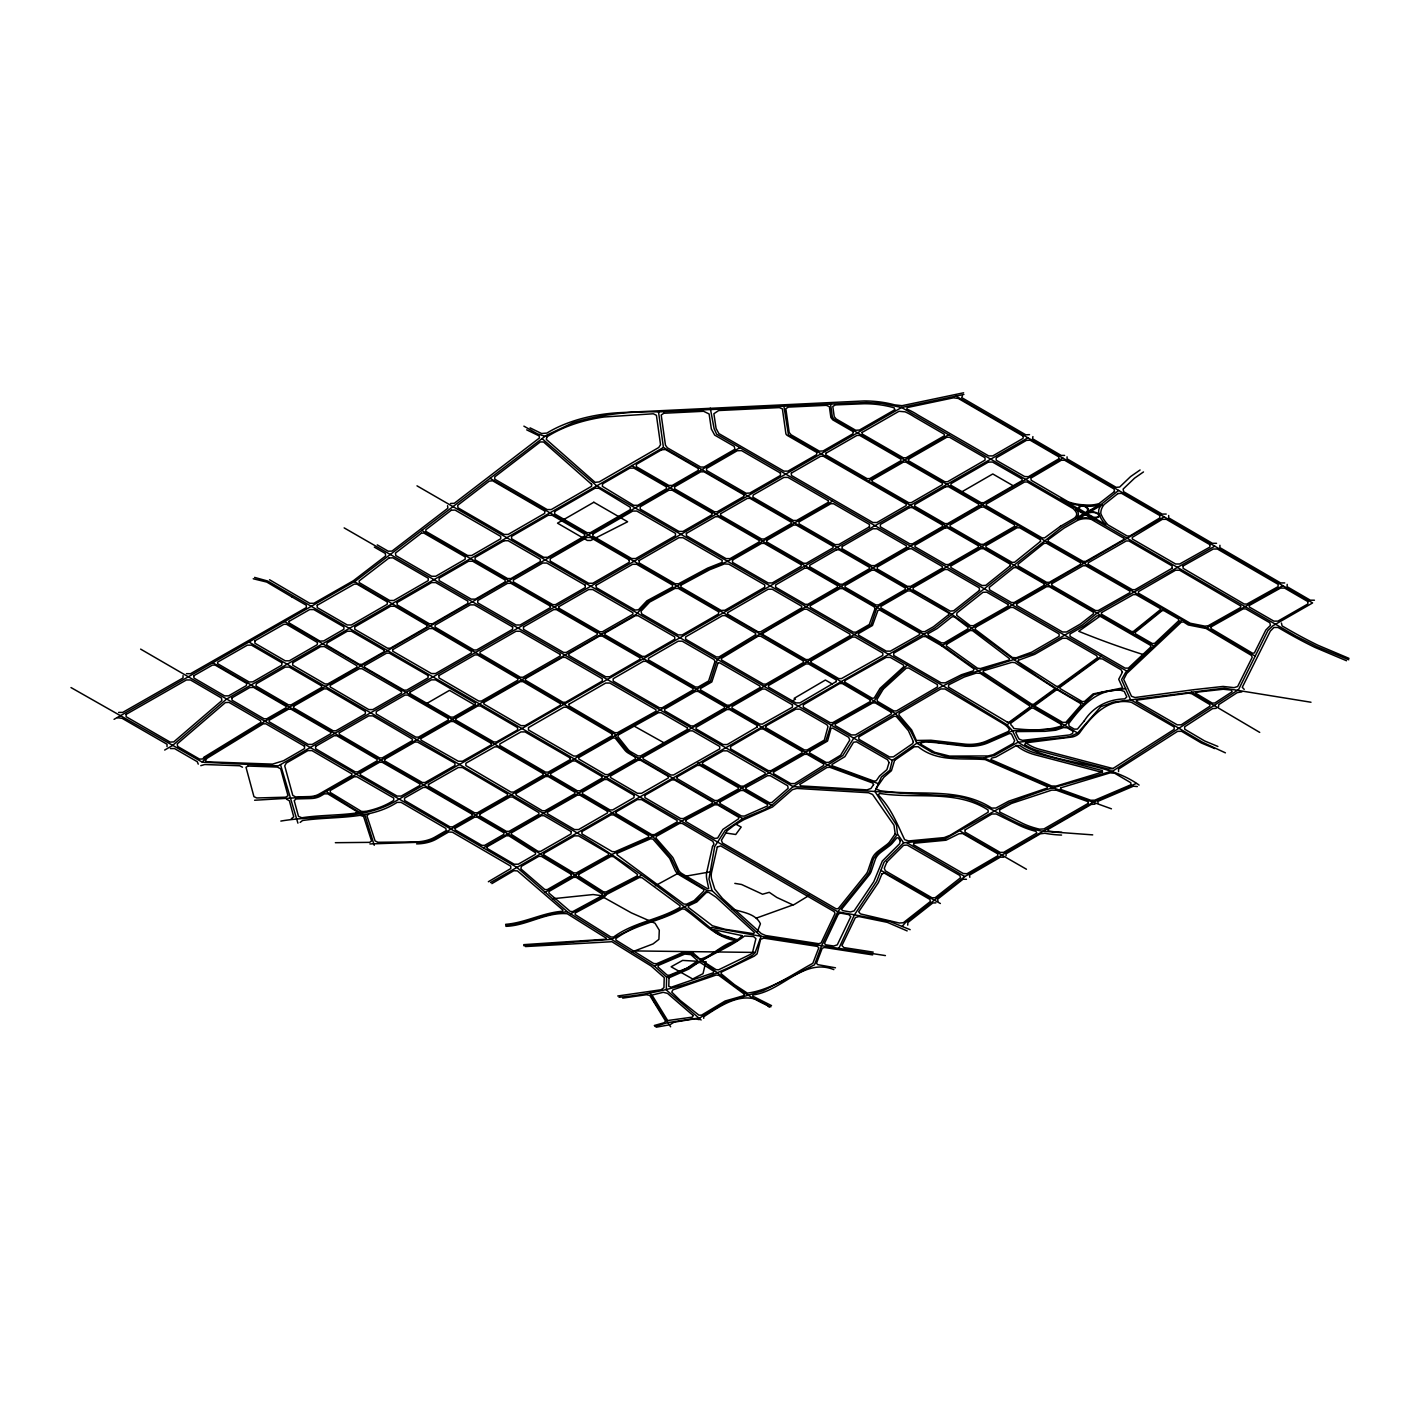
<?xml version="1.0" encoding="UTF-8"?>
<svg xmlns="http://www.w3.org/2000/svg" width="1420" height="1420" viewBox="0 0 1420 1420"><rect width="100%" height="100%" fill="white"/><g stroke="black" fill="none" stroke-linecap="round" stroke-linejoin="round"><path stroke-width="1.5" d="M183.038 675.636L183.02 677.979L122.706 712.414L118.605 712.414M703.734 1018.317L703.752 1016.702C724.378 1003.159 747.435 987.663 769.303 1007.153M1219.922 545.298L1219.886 547.641L1280.627 582.928L1284.727 582.946M167.01 746.583L167.045 744.257L122.12 718.325L117.381 717.721M1287.177 584.365L1287.123 586.708L1310.341 600.198L1314.423 600.216M140.633 649.117L516.809 867.318L567.397 911.8L654.283 966.044L666.601 977.137L666.335 989.988L701.107 1019.986M578.774 874.365L578.668 875.962L603.482 891.849L606.163 891.902L637.172 875.945L637.473 874.365L613.387 856.615L610.813 856.509L579.041 874.205M907.717 925.148L907.895 922.521L932.762 902.978L935.886 902.854M1218.537 706.858L1218.75 704.622L1237.21 692.64L1241.896 691.859M1032.908 436.597L1032.571 438.762L1061.237 455.429L1064.609 455.429M1125.598 688.647L1103.162 691.966L1093.932 694.646L1083.726 703.965L1065.408 725.176L1055.894 729.099L1012.513 730.838L985.604 742.678L976.197 745.198L965.653 745.376L925.183 741.009L916.841 743.192L892.275 760.41L889.843 770.279L881.412 777.024L874.933 791.472L896.464 824.949L897.493 834.055L903.617 842.805L944.815 839.042L1008.928 802.886L1044.144 790.265L1113.067 770.882L1238.524 689.641L1267.9 630.533L1272.835 625.794L1312.612 602.932L956.033 396.109M962.423 395.914L961.713 397.6L1025.79 434.822L1029.518 434.644M838.847 948.365L854.432 914.853L876.655 881.376L884.039 862.242L903.617 842.805M757.02 932.461L760.428 923.781C755.476 913.22 741.861 912.297 732.063 908.942M490.06 478.309L760.144 633.977L895.505 713.585L910.344 730.395L916.841 743.192L932.23 752.493L947.175 756.895L983.882 757.889L994.604 755.404L1018.033 742.234L1069.863 736.785L1077.638 733.022L1100.837 706.681L1113.44 702.119L1223.987 688.132L1310.997 702.243M670.417 1024.441L673.967 1022.222L694.984 1018.779L699.261 1019.631M606.287 894.493L604.245 897.316L575.224 913.007L575.135 914.586L610.902 936.987L613.6 937.04C633.586 922.237 658.791 919.929 679.825 907.398L680.091 905.8L641.982 877.684L639.302 877.524L605.896 894.831M71 687.564L202.332 762.185L205.403 757.96L264.99 721.253L739.873 447.673M897.493 834.055L890.784 843.036L876.974 853.935L873.389 858.958L869.359 872.235L866.732 876.104L837.782 911.782L821.63 945.684L814.494 964.801L763.215 990.681L726.543 1001.739L699.9 1017.838L667.879 1022.577L654.939 1026.411M641.254 875.448L605.009 893.872L603.003 896.499L570.609 913.806M902.144 926.444L905.25 922.769L964.766 876.566L1092.637 802.566L1136.16 783.485M355.923 812.95L357.112 811.69L327.807 793.869L324.435 793.833L320.441 796.123A14.431 8.325 0 0 1 310.927 798.537L296.159 798.928L294.206 800.631L298.502 816.376L301.803 817.778C332.298 813.074 366.52 817.867 393.713 800.401L393.713 798.04L356.899 776.793L354.183 776.793L330.31 790.461L330.256 792.449L361.372 811.37L365.579 811.601M369.04 813.696L366.928 815.843L375.093 840.942L377.933 842.273L415.119 841.918A28.844 16.649 0 0 0 435.035 837.037L446.199 830.593L445.862 828.428L401.15 802.389L397.103 802.371C369.147 820.423 333.966 815.861 302.549 820.511L300.152 822.411M1182.043 619.777L1125.652 672.388L1121.569 679.577L1130.48 699.598L1202.58 742.269L1225.407 752.848M907.149 665.128L881.713 688.664L874.294 700.947L830.895 725.212L825.872 740.814L715.716 802.921L652.916 836.54L612.18 854.29L545.173 892.257M885.423 955.589L761.084 936.295L712.041 890.659L707.107 890.624L694.984 901.611L662.696 917.196L639.106 924.651L611.558 939.365L523.856 945.738M712.041 890.659L708.953 879.051L714.686 846.497L725.159 830.522L742.802 818.577L764.563 809.595L771.681 805.353L793.123 786.591L842.805 755.547L853.757 738.169L939.17 687.901L962.618 675.867L1033.21 653.36L1082.484 624.853L1096.968 613.156L1214.774 546.185M1132.272 633.551L1163.051 608.843M1118.623 490.415L1101.707 503.976L1061.432 527.672L934.768 627.995L490.486 882.566M291.348 818.701L293.745 816.802L289.378 800.756L286.52 799.176M542.032 438.62L596.435 485.569L943.164 685.842L1007.011 724.768L1101.174 656.324M1100.056 616.191L1078.721 631.279A669.37 386.453 0 0 0 1142.887 654.46M1112.907 768.557L1174.198 729.365L1174.091 726.951L1131.403 702.314C1108.15 697.362 1091.607 716.071 1079.484 733.022A14.431 8.325 0 0 1 1072.739 736.927L1025.772 742.82L1024.725 744.541A38.464 22.205 0 0 0 1038.907 750.931L1108.345 769.107L1112.907 768.557L1040.097 749.405A35.571 20.537 0 0 1 1026.039 742.784M1140.082 469.984L1130.586 476.587L1119.634 487.078L1116.102 487.326L1067.059 458.82L1067.059 456.849M1143.49 471.937L1134.58 478.149L1123.113 489.101L1123.664 491.71L1162.181 514.093L1166.21 514.076M809.329 895.292L794.33 904.451L756.292 918.119M488.356 881.731L510.774 868.543L510.756 866.164L452.394 832.191L448.649 831.996L436.49 839.025A28.844 16.649 0 0 1 416.592 843.888M491.87 883.613L513.809 870.708L517.43 870.904L562.995 910.149L562.178 911.267C542.706 912.776 525.027 922.876 505.627 924.331M1062.799 458.039L805.14 607.139L717.278 659.519L710.319 681.44L431.911 839.966L424.562 842.078L369.892 843.941M832.368 501.278L727.448 561.433L708.527 569.136L648.62 601.192L636.071 614.434L317.334 796.514L254.606 800.241M631.687 465.511L942.56 645.212L1164.187 516.845M164.667 750.044L172.548 745.5L226.454 699.172L663.424 447.46L909.457 588.998C971.688 620.948 1021.104 672.37 1083.726 703.965M426.941 703.379L449.501 690.351L474.635 704.959M962.085 491.693L992.775 473.96L1013.188 485.747M1018.264 525.435L877.098 607.103L871.099 624.871L483.528 847.829M792.431 700.912L795.502 699.137L794.153 698.356L825.393 680.02L832.209 683.961M868.294 480.99L948.667 434.768M1027.92 437.804L397.742 799.904C363.165 821.577 319.518 814.37 280.84 821.079M114.062 719.337L355.674 580.904L546.398 435.301L572.739 422.84A166.016 95.85 0 0 1 658.525 411.906L866.36 402.499L882.033 403.386L901.593 407.487L1296.194 636.231L1316.713 646.579L1348.787 659.785M1016.454 745.5L995.793 757.091L991.657 758.085L990.911 759.558L1051.652 786.005L1056.125 786.077L1102.452 772.054L1102.381 770.598L1036.919 753.452A43.274 24.974 0 0 1 1020.11 745.642L1016.454 745.5A46.15 26.643 0 0 0 1035.73 754.978L1101.778 772.267M830.558 403.99L832.386 417.214L834.569 419.628L1189.25 623.93L1206.876 627.782L1282.846 585.679M655.33 885.707L678.494 873.087L707.107 890.624M654.283 966.044L684.298 953.086L692.179 954.169C718.396 971.812 741.009 994.834 770.829 1006.886M666.601 977.137C684.333 970.393 702.03 961.145 717.473 950.832L737.015 940.75C729.756 936.366 720.543 937.395 714.136 931.094C671.429 894.884 624.942 861.585 576.68 832.67L248.979 642.035M200.788 765.664L204.746 764.528L239.696 765.753L242.465 767.208M654.3 1025.506L664.116 1022.755L665.607 1021.122L649.756 995.384L646.437 994.71L622.723 998.118M656.129 1027.21L668.305 1025.027M631.793 952.004L653.058 943.909L658.916 939.348L659.288 930.224L655.064 923.266L631.35 912.865L600.358 895.523L593.134 894.547L552.575 898.753M963.63 392.79L902.037 405.694L894.707 404.877A70.805 40.878 0 0 0 864.123 400.955L620.504 412.616A114.878 66.314 0 0 0 546.86 433.082L541.588 433.526L530.068 427.864M963.896 394.458L901.593 407.487L278.32 765.877L202.332 762.185M684.032 876.477L709.929 871.915M619.014 997.266C665.998 993.042 711.722 978.735 752.6 955.163L755.085 952.767L761.084 936.295L711.491 927.455M617.753 995.988L661.099 989.758L663.939 987.681L664.223 977.617L651.106 965.973L611.913 941.708L525.471 946.554M1193.741 689.694L1135.042 697.522L1131.492 696.279L1123.699 679.346L1126.77 673.453L1181.316 622.12L1183.606 621.995L1188.274 624.96L1206.112 628.492L1251.428 655.419L1252.227 657.283L1237.654 686.517L1234.086 687.635L1223.064 686.446L1193.936 689.659M505.857 925.272C526.891 923.479 546.114 912.652 567.397 911.8M505.91 926.337C526.873 925.698 546.167 911.853 567.237 913.734L606.393 938.247L605.79 939.206L523.714 944.655M1216.23 708.349L1212.609 708.615L1184.635 726.791L1184.742 729.223L1204.533 740.903L1217.899 746.476M1095.033 804.164L1091.288 804.412L1047.623 829.635L1048.741 830.984A52.114 30.086 0 0 0 1061.823 832.297M450.477 503.479L454.258 503.319L539.458 437.964L539.139 435.904L526.696 429.852M1007.33 722.141L1009.23 722.088L1029.713 707.142L1029.66 705.864L980.297 673.346L976.197 673.115L964.251 677.003L948.649 684.848L948.489 687.138L1007.082 721.999M335.351 842.699L369.626 842.362L371.578 840.977L363.609 816.482L360.325 815.364M1003.62 857.201L1000.23 857.201L969.469 875.128L969.824 877.294M186.446 673.683L190.529 673.701L306.329 607.6L306.329 605.24L291.881 596.897M1216.532 543.327L1212.431 543.31L1168.695 517.874L1168.66 515.495M170.4 748.553L174.518 748.571L197.273 761.706L198.25 764.137M966.47 879.282L963.008 879.228L937.679 899.126L937.945 901.221M755.209 952.43L635.716 950.938M1092.708 834.871L1042.582 831.215C1011.679 826.191 987.663 801.501 956.743 796.354L793.123 786.591L344.155 527.885M1137.331 786.556L1133.373 786.201L1097.908 801.324L1098.015 802.886M725.815 832.99L735.737 834.498L741.187 827.061L735.986 824.257M873.247 952.128L843.941 947.601L841.918 945.56L855.372 917.569L858.851 916.521L887.287 922.343L907.167 930.917M872.643 954.897L824.381 947.459L822.198 948.276L816.482 963.275L817.76 964.659L835.475 967.801M734.832 883.382L741.559 884.482L762.558 894.227L769.267 892.328L776.829 897.458L792.999 904.948M833.842 969.594C803.56 957.506 781.905 991.391 752.973 994.905L752.724 996.148L771.539 1005.626M253.221 578.756L266.783 582.076L291.863 596.897M254.588 577.408L267.741 581.046L837.782 911.782L889.346 921.296L910.149 929.674M545.049 436.33L537.488 433.863L523.891 426.142M1111.434 808.814L1049.344 786.449L983.882 757.889M878.43 783.68L827.576 765.06L421.793 530.423M1214.739 748.571L1201.373 743.015L1181.529 731.3L1177.57 731.353L1118.481 769.143L1118.569 771.575M1349 658.365L1317.813 645.195A489.084 282.367 0 0 1 1288.419 629.557L1282.1 625.9L1281.426 623.043M1346.515 660.744L1314.831 647.36A493.894 285.154 0 0 1 1285.011 631.509L1278.018 627.462L1273.935 627.462L1270.279 631.154L1242.269 687.298L1244.239 689.375M1139.089 785.082C1103.429 759.522 1054.385 766.197 1018.033 742.234L1012.513 730.838L1007.011 724.768M880.897 870.371L940.359 903.51M633 725.46L665.199 743.476M960.417 831.25L1026.447 869.235M697.806 762.948L771.681 805.353M1126.965 671.181L716.639 434.2L714.136 428.698L710.284 408.179M941.655 645.798L925.716 636.586L922.982 636.568L893.766 653.111L893.748 655.454L941.052 682.772L945.276 682.86L961.446 674.731L973.161 670.914L974.156 669.015L941.531 645.709M417.001 485.835L892.275 760.41M377.258 544.872L388.264 551.226L392.026 551.066L447.868 508.236L447.566 505.715M374.33 547.108L385.335 553.463L385.636 555.966L353.385 580.727L313.838 603.305L309.755 603.287L269.552 579.75M1153.892 646.047L788.473 434.875L783.893 406.138M354.432 581.614L616.28 734.992M742.802 818.577L632.805 754.872L626.877 750.257L615.038 735.684M212.84 662.75L507.259 833.433L605.009 893.872M1259.717 732.4L1191.451 692.126M906.617 842.539L964.766 876.566M1206.876 627.782L1255.173 656.129M284.71 621.552L652.916 836.54L671.128 858.053L678.494 873.087M326.139 791.49L365.153 815.897L374.241 845.29M1077.638 733.022C1031.364 705.758 985.675 677.358 942.56 645.212M670.63 1026.784L654.3 1001.863L649.987 992.509M280.503 764.617L297.916 823.156M658.525 411.906L663.424 447.46M1006.07 855.781L1006.052 853.81L1040.399 833.788L1044.854 833.274A68.142 39.352 0 0 0 1061.556 835.066M384.678 759.327L384.678 760.889L422.343 782.509L425.077 782.509L454.95 765.54L454.933 763.197L417.533 742.056L414.8 742.056L384.678 759.327M1008.058 604.476L1008.058 606.056L973.41 625.741L970.233 625.599L956.689 615.339L956.938 612.89L982.977 592.317L986.722 592.158L1008.058 604.476M1016.631 603.926L1016.631 605.506L1062.533 631.989L1066.597 631.989L1080.531 623.948L1093.489 613.759L1093.276 612.091L1049.309 586.691L1046.575 586.691L1016.631 603.926M231.992 697.823L231.992 700.184L264.014 718.786L266.747 718.804L285.952 707.817L285.97 706.255L253.505 687.369L249.76 687.564L231.992 697.823M281.817 662.767L281.817 665.128L252.902 681.831L249.174 682.008L217.65 663.69L217.65 662.11L247.382 645.141L251.482 645.141L281.817 662.767M292.68 662.785L292.68 665.146L325.02 683.943L327.754 683.943L356.881 667.311L356.899 665.731L324.275 646.508L320.547 646.703L292.68 662.785M304.537 746.245L304.537 748.606L283.521 760.729L272.551 764.12L207.054 761.83L205.226 760.481L207.196 758.173L263.233 723.845L265.877 723.809L304.537 746.245M401.54 691.54L401.54 693.102L372.856 709.574L368.792 709.574L330.168 686.943L330.185 685.363L359.313 668.731L362.029 668.731L401.54 691.54M410.114 692.09L410.114 693.652L450.708 717.1L453.424 717.118L475.309 704.568L475.327 703.006L435.514 679.843L431.449 679.843L410.114 692.09M428.059 675.512L428.059 677.872L406.723 690.12L403.99 690.12L364.496 667.329L364.514 665.749L386.577 653.147L389.311 653.147L428.059 675.512M512.62 626.948L512.602 629.308L476.623 649.969L473.907 649.969L435.07 627.143L435.088 625.173L470.268 604.867L474.351 604.867L512.62 626.948M523.501 626.948L523.501 629.308L563.562 652.437L566.296 652.437L597.234 634.722L597.234 633.16L556.445 609.606L553.711 609.606L523.501 626.948M544.73 510.987L544.73 513.348L508.183 534.435L504.1 534.435L458.003 507.81L457.684 505.307L489.208 481.131L492.634 480.776L544.73 510.987M550.321 606.074L550.321 607.636L520.11 624.995L516.028 624.995L477.759 602.897L477.759 600.536L507.543 583.336L510.952 583.336L550.321 606.074M554.652 511.537L554.652 513.898L587.028 532.66L590.418 532.66L630.303 509.638L630.303 507.295L598.974 488.303L595.033 488.214L554.652 511.537M558.894 606.624L558.894 608.186L599.684 631.74L602.417 631.758L632.894 614.292L632.894 612.712L592.743 589.531L588.661 589.531L558.894 606.624M584.578 534.08L584.578 536.05L547.765 557.297L543.683 557.297L511.591 538.748L511.591 536.405L548.12 515.3L552.202 515.3L584.578 534.08M585.253 585.217L585.253 587.578L555.504 604.654L552.77 604.654L513.401 581.934L513.401 579.963L542.742 563.03L546.824 563.03L585.253 585.217M592.868 534.08L592.868 536.05L631.669 558.557L635.752 558.557L675.494 535.731L675.494 533.387L636.834 511.058L632.752 511.058L592.868 534.08M596.151 585.217L596.151 587.578L635.077 610.05L638.485 609.766L646.934 600.802L672.494 587.01L672.565 585.093L636.692 564.29L632.61 564.29L596.151 585.217M686.392 533.387L686.392 535.748L725.993 558.61L730.075 558.61L759.114 541.961L759.114 540.399L718.112 516.738L715.396 516.72L686.392 533.387M712.006 513.206L711.988 514.768L682.984 531.435L678.902 531.417L640.225 509.088L640.225 506.745L668.82 490.237L672.228 490.237L712.006 513.206M720.579 513.756L720.579 515.318L761.582 538.996L764.297 538.996L791.1 523.643L791.1 522.081L750.062 498.384L747.346 498.384L720.579 513.756M727.643 612.623L727.643 614.185L757.978 631.776L760.659 631.758L801.714 607.831L801.714 606.251L772.231 589.229L768.167 589.229L727.643 612.623M743.938 494.852L743.938 496.414L717.171 511.786L714.455 511.786L674.66 488.817L674.66 486.847L700.681 471.83L704.089 471.83L743.938 494.852M773.492 772.072L773.492 773.634L790.762 783.609L794.738 783.556L823.671 765.451L823.635 763.871L807.146 754.34L804.412 754.34L773.492 772.072M780.467 473.073L780.467 475.434L749.795 493.042L746.05 493.237L706.539 470.428L706.539 468.458L737.246 450.726L741.542 450.601L780.467 473.073M791.366 473.091L791.366 475.434L872.874 522.507L876.957 522.507L906.173 505.627L906.173 504.065L823.387 456.264L820.653 456.264L791.366 473.091M801.98 751.357L801.98 752.937L771.06 770.652L768.327 770.652L730.608 748.89L730.608 746.512L760.552 729.01L763.25 729.01L801.98 751.357M803.436 660.957L803.418 662.536L766.054 684.103L763.339 684.103L721.502 659.945L721.466 658.365L758.049 636.231L760.729 636.213L803.436 660.957M809.613 751.375L809.595 752.937L826.032 762.416L828.712 762.398L840.658 755.174L849.781 740.051L848.681 737.299L832.688 728.069L831.019 728.389L827.54 741.08L809.613 751.375M811.033 660.974L811.033 662.536L838.723 678.6L841.457 678.6L882.796 655.419L882.832 653.076L855.124 637.083L852.408 637.083L811.033 660.974M825.836 453.282L825.836 454.861L866.981 478.611L869.697 478.611L900.866 460.754L900.884 459.175L859.703 435.407L856.97 435.407L825.836 453.282M862.153 432.425L862.153 433.987L903.333 457.772L906.066 457.772L944.353 435.833L944.353 434.271L914.249 416.805A65.995 38.109 0 0 0 905.143 411.836L898.966 411.285L862.153 432.425M891.352 712.343L891.352 713.923L855.443 734.921L851.379 734.939L835.208 725.602L835.226 724.04L872.679 702.953L875.412 702.971L891.352 712.343M1044.126 583.709L1044.126 585.288L1014.182 602.524L1011.466 602.524L989.58 589.886L989.225 587.347L1013.72 567.716L1016.205 567.592L1044.126 583.709M1051.758 583.726L1051.758 585.288L1095.494 610.547L1098.246 610.564L1129.876 592.655L1129.876 591.075L1085.767 565.764L1083.034 565.764L1051.758 583.726M330.736 732.205L330.718 733.785L312.222 744.417L308.14 744.399L269.161 721.786L269.179 720.224L288.402 709.237L291.118 709.237L330.736 732.205M360.325 773.279L360.325 774.841L397.103 796.07L401.185 796.087L419.858 785.473L419.876 783.911L382.211 762.291L379.477 762.291L360.325 773.279M384.145 650.165L384.128 651.727L362.064 664.329L359.349 664.329L326.724 645.106L327.079 642.923L347.296 631.243L351.379 631.243L384.145 650.165M392.736 649.632L392.719 651.194L431.467 673.559L435.549 673.559L471.44 652.952L471.458 651.372L432.621 628.563L429.248 628.545L392.736 649.632M448.258 718.52L448.241 720.082L418.492 737.122L415.794 737.122L376.211 713.923L376.229 711.562L404.931 695.072L407.664 695.072L448.258 718.52M455.873 718.52L455.873 720.082L493.716 741.95L496.45 741.95L517.572 729.951L517.608 727.59L480.475 705.988L477.759 705.988L455.873 718.52M543.043 773.527L543.043 775.107L513.649 792.076L510.934 792.076L465.849 765.575L465.884 763.215L494.639 746.884L497.355 746.884L543.043 773.527M560.154 654.389L560.154 655.969L523.022 677.234L520.323 677.216L479.978 653.519L479.995 651.957L516.01 631.261L520.093 631.261L560.154 654.389M568.745 653.857L568.745 655.419L605.683 676.754L609.766 676.754L639.905 659.359L639.905 657.779L602.399 636.142L599.364 636.142L568.745 653.857M604.867 633.16L604.867 634.722L642.355 656.377L645.071 656.377L674.748 639.231L674.748 636.888L638.059 615.712L635.343 615.694L604.867 633.16M629.22 559.959L629.22 562.32L592.761 583.265L588.661 583.265L550.215 561.06L550.215 558.699L587.01 537.452L590.418 537.47L629.22 559.959M639.142 560.527L639.142 562.888L675.086 583.726L678.547 583.762L707.515 568.178L721.892 562.48L722.247 560.367L682.984 537.701L678.884 537.701L639.142 560.527M732.525 560.03L732.507 562.373L768.167 582.946L772.231 582.946L801.164 566.243L801.164 564.681L764.279 543.381L761.564 543.381L732.525 560.03M766.747 540.416L766.747 541.978L803.613 563.261L806.329 563.261L833.043 547.854L833.043 546.274L796.265 525.063L793.549 525.063L766.747 540.416M828.357 500.728L828.357 502.29L796.602 520.466L793.212 520.466L752.866 497.16L753.203 495.012L783.875 477.404L787.958 477.404L828.357 500.728M872.146 480.013L872.146 481.593L908.622 502.644L911.338 502.644L942.383 484.717L942.383 483.155L906.049 462.157L903.315 462.157L872.146 480.013M908.516 459.192L908.498 460.754L944.832 481.735L947.566 481.735L985.054 460.098L985.036 457.737L949.519 437.253L946.785 437.253L908.516 459.192M126.132 714.366L126.132 716.709L170.116 742.092L173.755 741.897L221.893 700.575L221.467 698.001L190.475 679.967L186.393 679.949L126.132 714.366M317.246 605.257L317.228 607.618L347.296 624.977L351.379 624.977L387.234 604.263L387.252 601.903L356.988 584.135L354.272 584.117L317.246 605.257M438.94 675.529L438.94 677.89L478.735 701.054L481.451 701.054L517.838 680.198L517.856 678.636L477.528 654.939L474.812 654.922L438.94 675.529M455.11 828.268L455.11 829.83L481.912 845.361L484.628 845.379L503.887 834.339L503.905 832.759L477.28 817.192L474.546 817.192L455.11 828.268M570.236 757.996L570.236 759.576L548.226 772.125L545.493 772.107L499.822 745.482L499.84 743.92L520.962 731.903L525.063 731.921L570.236 757.996M601.991 776.527L601.973 778.107L580.034 790.78L577.319 790.762L550.64 775.125L550.658 773.545L572.668 760.978L575.402 760.996L601.991 776.527M634.03 795.253L634.03 797.614L612.694 809.933L609.979 809.933L582.448 793.78L582.466 792.2L604.405 779.527L607.121 779.527L634.03 795.253M635.485 757.304L635.485 758.884L608.115 774.574L605.399 774.574L578.81 759.043L578.827 757.463L613.085 737.938L615.25 738.169L624.818 750.15A19.223 11.111 0 0 0 628.652 753.346L635.485 757.304M643.1 757.322L643.1 758.901L670.826 775L673.541 775L719.727 748.872L719.745 746.529L692.605 730.874L689.871 730.856L643.1 757.322M668.376 776.403L668.359 777.965L641.556 793.318L637.473 793.301L610.529 777.574L610.547 775.995L637.917 760.303L640.651 760.303L668.376 776.403M676.932 776.971L676.932 778.533L714.739 800.49L717.49 800.507L738.222 789.076L738.258 787.532L699.989 765.433L697.255 765.433L676.932 776.971M1123.77 538.198L1123.77 539.547L1085.767 561.379L1083.034 561.379L1048.28 541.446L1048.12 539.795L1064.024 528.134L1076.537 520.927A12.904 7.455 0 0 1 1091.252 519.347L1123.77 538.198M1307.891 601.601L1307.873 603.962L1277.929 621.126L1273.829 621.126L1249.316 607.014L1249.351 605.452L1280.538 588.075L1284.639 588.093L1307.891 601.601M254.908 640.846L254.89 643.207L285.225 660.815L289.289 660.815L317.175 644.716L317.53 642.55L286.591 624.321L283.876 624.303L254.908 640.846M293.585 706.272L293.585 707.834L333.185 730.803L335.901 730.803L365.348 713.887L365.384 711.526L326.76 688.895L324.044 688.878L293.585 706.272M315.613 746.387L315.595 748.748L355.16 771.841L357.875 771.859L377.045 760.871L377.063 759.309L336.824 735.755L334.108 735.755L315.613 746.387M321.612 685.895L321.594 687.457L291.153 704.852L288.438 704.852L255.955 685.949L256.292 683.801L285.207 667.098L289.272 667.098L321.612 685.895M339.291 732.773L339.273 734.353L379.513 757.907L382.228 757.907L412.35 740.636L412.368 739.074L372.803 715.875L368.738 715.857L339.291 732.773M397.139 602.488L397.121 604.849L429.284 623.735L432.656 623.753L467.837 603.447L467.837 601.086L435.727 582.555L431.644 582.555L397.139 602.488M426.834 625.155L426.817 627.125L390.287 648.212L387.553 648.212L354.787 629.291L354.787 626.93L390.606 606.251L394.671 606.269L426.834 625.155M472.132 814.21L472.115 815.772L452.661 826.866L449.927 826.848L404.54 800.418L404.576 798.058L423.267 787.443L426 787.443L472.132 814.21M483.9 702.474L483.883 704.036L521.016 725.638L525.08 725.638L560.438 705.225L560.456 703.663L522.986 681.635L520.27 681.635L483.9 702.474M487.06 846.799L487.06 848.361L514.164 864.212L518.247 864.212L535.464 854.325L535.535 852.728L508.928 835.83L506.266 835.776L487.06 846.799M491.249 743.352L491.249 744.914L462.476 761.244L458.358 761.262L420.941 740.104L420.941 738.542L450.69 721.502L453.424 721.502L491.249 743.352M568.976 704.231L568.976 705.811L614.683 732.667L617.416 732.684L655.969 711.278L656.004 709.734L609.766 683.038L605.683 683.038L568.976 704.231M607.529 811.335L607.529 812.914L578.579 829.582L574.514 829.564L547.463 813.749L547.481 812.169L577.265 795.182L579.981 795.182L607.529 811.335M193.919 675.672L193.901 678.014L224.537 695.853L228.602 695.853L246.37 685.594L246.725 683.428L215.183 665.092L212.45 665.075L193.919 675.672M351.752 773.811L351.734 775.373L318.95 794.17A14.431 8.325 0 0 1 309.436 796.567L295.608 796.939L292.768 795.36L284.728 765.877L286.308 763.055L307.927 750.577L311.992 750.594L351.752 773.811M428.467 784.479L428.467 786.041L474.582 812.79L477.315 812.808L507.508 795.591L507.526 794.028L462.423 767.528L458.341 767.492L428.467 784.479M571.106 831.534L571.088 833.895L540.647 851.361L537.985 851.308L511.395 834.41L511.466 832.812L541.322 815.683L544.038 815.701L571.106 831.534M581.969 831.552L581.952 833.913L612.144 851.592L615.038 851.716L648.514 837.161L648.709 835.705L613.582 814.903L610.884 814.903L581.969 831.552M591.625 484.344L591.607 486.279L551.262 509.567L547.179 509.567L494.746 479.161L494.781 476.854L540.31 441.922L543.576 441.993L591.625 484.344M644.928 795.289L644.911 797.649L680.606 818.523L683.375 818.577L712.148 803.4L712.219 801.856L674.465 779.935L671.749 779.935L644.928 795.289M734.3 940.359L734.3 941.371C721.839 944.655 713.55 954.95 701.444 958.855L699.528 958.66L692.924 952.802L683.908 951.968L656.608 963.701L653.768 963.541L615.872 940.075L615.96 938.496C635.876 923.781 660.992 921.509 681.937 908.977L684.564 909.137C700.734 920.142 714.384 936.668 734.3 940.359M919.592 633.054L919.574 634.616L890.358 651.159L886.257 651.141L858.514 635.13L858.514 633.551L872.466 625.492L877.95 610.334L879.708 610.032L919.592 633.054M928.201 633.622L928.183 635.184L941.513 642.887L944.211 642.87L967.872 628.918L968.049 627.25L954.275 616.812L951.968 616.812L937.04 628.616L928.201 633.622M479.747 814.228L479.729 815.79L506.354 831.357L509.07 831.357L538.908 814.264L538.925 812.684L512.62 797.046L509.922 797.028L479.747 814.228M525.453 678.653L525.435 680.233L562.906 702.243L565.604 702.243L602.293 681.067L602.293 678.724L565.32 657.389L562.604 657.371L525.453 678.653M616.049 811.92L616.031 813.5L651.745 834.623L654.46 834.64L677.074 821.985L677.091 820.423L641.467 799.602L637.403 799.584L616.049 811.92M702.474 762.487L702.474 764.049L740.761 786.147L743.512 786.165L765.078 774.273L765.114 772.728L727.217 750.843L723.117 750.843L702.474 762.487M516.063 793.496L516.046 795.093L542.351 810.731L545.049 810.749L574.851 793.745L574.869 792.183L548.191 776.527L545.475 776.527L516.063 793.496M612.215 734.069L612.197 735.631L576.396 756.061L573.662 756.043L528.489 729.969L528.489 727.608L563.811 707.213L566.527 707.213L612.215 734.069M765.753 726.046L765.735 727.608L804.43 749.955L807.163 749.955L824.31 740.122L828.002 726.632L826.937 724.75L799.957 709.166L795.839 709.148L765.753 726.046M792.466 704.852L792.449 707.196L762.362 724.093L759.629 724.076L732.028 708.154L732.028 706.574L762.398 689.055L765.114 689.055L792.466 704.852M289.077 621.339L289.059 622.918L319.979 641.13L323.707 640.952L343.906 629.291L343.906 626.93L313.82 609.571L309.72 609.553L289.077 621.339M1240.654 605.914L1240.636 607.494L1208.171 625.741L1204.976 626.149L1190.244 623.238L1138.467 593.187L1138.449 591.625L1175.547 570.219L1179.612 570.219L1240.654 605.914M687.44 727.892L687.422 729.436L640.668 755.901L637.953 755.901L630.941 751.837A14.431 8.325 0 0 1 628.066 749.441L617.878 736.66L618.446 734.885L658.418 712.698L661.17 712.716L687.44 727.892M1209.946 544.694L1209.929 547.037L1179.718 563.989L1175.582 563.989L1132.308 538.996L1132.272 537.399L1162.27 519.347L1166.299 519.312L1209.946 544.694M1183.126 565.959L1183.073 568.302L1244.168 604.015L1246.902 604.033L1278.089 586.655L1278.124 584.312L1217.401 549.025L1213.301 549.007L1183.126 565.959M870.283 699.971L870.247 701.533L832.777 722.62L830.043 722.62L803.347 707.213L803.329 704.835L839.646 683.553L842.344 683.553L870.283 699.971M543.931 853.384L543.895 854.964L573.68 872.874L576.396 872.909L608.523 855L608.559 853.438L578.526 835.865L574.461 835.865L543.931 853.384M571.248 874.294L571.213 875.874L547.215 889.648L544.783 889.523L520.909 868.898L521.353 866.342L538.748 856.366L541.446 856.384L571.248 874.294M745.962 787.585L745.926 789.129L769.409 802.691L771.841 802.548L788.153 788.331L787.709 785.775L770.279 775.71L767.528 775.693L745.962 787.585M844.847 680.588L844.811 682.15L872.253 698.267L874.223 698.019L880.08 688.327L903.777 666.708L903.439 664.986L890.304 657.407L886.186 657.389L844.847 680.588M1101.476 612.623L1101.441 614.168L1131.545 631.545L1133.391 631.456L1160.318 609.712L1160.122 608.452L1136.018 594.607L1133.284 594.607L1101.476 612.623M719.922 801.927L719.887 803.489L741.382 815.967L744.311 816.109L767.474 805.957L767.474 804.394L743.423 790.514L740.672 790.496L719.922 801.927M1210.994 626.948L1210.958 628.51L1252.529 653.218L1254.392 652.952L1265.806 630.054L1270.456 625.368L1269.835 622.759L1245.819 608.914L1243.086 608.896L1210.994 626.948M669.015 977.83L668.784 986.35L671.252 987.202L713.319 972.789L713.816 971.28L700.237 962.511L698.303 962.547L688.789 969.079L669.015 977.83M680.979 585.182L680.925 587.099L721.2 610.458L724.946 610.263L764.759 587.276L764.759 584.916L728.815 564.166L724.395 563.917L709.609 569.775L680.979 585.182M685.824 819.997L685.753 821.541L714.668 838.439L717.65 838.048L722.904 829.386L738.631 818.772L738.631 817.192L717.561 804.856L714.597 804.821L685.824 819.997M602.524 483.9L602.382 486.332L633.693 505.325L637.775 505.325L666.37 488.817L666.37 486.847L633.923 468.121L629.841 468.121L602.524 483.9M602.328 894.085L602.204 895.665L572.775 911.587L570.29 911.427L548.883 893.056L549.167 891.352L573.591 877.329L576.236 877.382L602.328 894.085M946.536 644.36L946.412 646.011L977.475 668.216L980.386 668.572L1009.017 660.087L1009.567 658.702L972.505 630.622L970.002 630.533L946.536 644.36M696.971 960.062L696.829 961.393L687.156 968.049L669.086 975.309L667.098 975.078L657.975 966.984L658.472 965.387L684.795 954.08L690.848 954.648L696.971 960.062M965.192 829.83L964.943 832.031L1000.212 852.408L1003.603 852.39L1036.848 833.025L1035.926 831.339A68.71 39.671 0 0 1 1018.814 825.126L996.183 813.962L991.87 814.015L965.192 829.83M702.829 959.991L702.687 961.091L716.035 969.629L718.591 969.807L750.718 954.222L752.458 952.82L755.901 938.62L753.523 936.543L744.541 936.011C732.17 945.489 716.656 952.092 702.829 959.991M712.52 846.497L707.036 870.992A52.895 30.53 0 0 0 706.787 879.211L708.704 888.494L707.586 888.796L682.203 873.761A14.431 8.325 0 0 1 678.565 870.052L673.435 858.692A19.223 11.111 0 0 0 672.121 856.65L655.933 838.084L656.43 836.327L679.505 823.405L682.221 823.422L712.893 841.368L713.976 844.119L712.52 846.497M717.278 847.066L711.775 871.418A48.085 27.761 0 0 0 711.562 878.873L714.775 889.115L722.478 898.487L761.386 933.685L765.682 935.531L818.736 943.714L821.115 942.933L835.031 913.468L834.161 911.605L720.721 845.929L717.278 847.066M975.522 627.338L975.256 629.415L1012.371 657.513L1016.258 657.744L1031.666 652.17L1059.125 636.32L1059.125 633.959L1013.241 607.458L1010.507 607.458L975.522 627.338M842.291 546.434L841.936 548.599L871.418 565.621L874.827 565.621L906.422 547.375L906.422 545.795L876.957 528.772L872.874 528.772L842.291 546.434M718.751 611.878L718.413 614.026L682.221 634.917L678.156 634.917L641.698 613.884L641.041 611.239L649.703 602.044L674.944 588.43L678.387 588.466L718.751 611.878M1023.341 436.242L1023.004 438.407L992.757 455.909L988.675 455.909L917.87 414.995A70.805 40.878 0 0 0 909.421 410.238L906.812 409.12L907.22 407.558L953.53 397.813L958.287 398.434L1023.341 436.242M816.926 452.536L816.571 454.684L787.958 471.12L783.875 471.12L718.91 433.615L716.088 428.449L713.887 413.717L718.644 410.54L779.314 407.593L782.384 408.818L785.863 433.49A5.769 3.337 0 0 0 787.532 435.567L816.926 452.536M853.242 431.68L852.887 433.828L823.121 450.939L819.375 451.134L791.082 434.786L789.183 432.425L785.828 408.605L788.508 407.096L826.28 405.339L829.351 406.599L830.878 417.498L832.777 419.858L853.242 431.68M721.395 972.079L721.076 973.712L734.424 984.646L747.364 993.13C771.149 989.953 792.041 974.599 812.843 963.31L818.825 947.744L817.299 946.377L763.765 938.123L760.587 939.33L757.055 953.885L754.251 956.139L721.395 972.079M900.227 840.764L899.641 843.711L882.317 861.07L873.797 881.696L854.112 910.912L850.385 911.977L842.592 910.593L841.563 909.261L869.324 874.844A31.346 18.105 0 0 0 871.294 871.188L875.252 859.632A31.151 17.981 0 0 1 881.11 852.16L889.364 845.947A31.346 18.105 0 0 0 892.665 842.841L896.819 837.853L898.345 837.889L900.227 840.764M1073.094 731.247L1072.668 733.359L1069.721 734.921L1022.489 740.37L1019.276 739.216A38.464 22.205 0 0 1 1017.696 736.572L1015.797 732.56L1017.057 731.584L1044.925 731.335L1055.734 730.217L1063.491 727.572L1067.254 727.856L1073.094 731.247M688.611 905.783L688.274 907.362L712.414 925.733L725.123 929.283L753.346 933.632L754.623 932.656L716.141 897.245L708.704 892.328L706.379 892.488L696.776 901.984L688.611 905.783M546.878 436.898L546.327 439.437L595.104 482.339L599.169 481.912L658.756 447.513L660.548 444.673L656.413 415.297L653.306 413.77L604.05 416.983A113.831 65.728 0 0 0 546.878 436.898M1061.343 724.431L1060.971 726.117C1046.043 731.016 1029.092 730.217 1013.862 728.549A28.844 16.649 0 0 0 1010.862 724.786L1010.827 723.153L1031.346 708.189L1033.263 708.118L1061.343 724.431M617.327 853.225L616.99 854.769L683.801 904.025L686.481 904.203L694.096 900.653L703.876 890.997L703.503 889.257L679.967 875.306A19.223 11.111 0 0 1 675.121 870.353L670.062 859.135A14.431 8.325 0 0 0 669.068 857.591L652.952 839.113L650.538 838.794L617.327 853.225M705.811 961.766L703.024 973.658L692.694 979.001L671.128 966.789L682.629 960.399L705.811 961.766M1018.406 660.247L1018.051 661.667L1056.444 686.322L1058.291 686.286L1097.518 657.691L1096.666 655.632L1066.597 638.272L1062.533 638.272L1034.683 654.354L1018.406 660.247M693.066 1015.442L692.605 1017.093L667.684 1020.536L651.993 995.065L663.211 992.314L667.471 993.343L693.066 1015.442M899.392 713.177L898.878 714.97L911.658 729.969L916.415 740.477L930.934 740.246L965.209 744.169A27.885 16.099 0 0 0 986.403 741.098L1008.2 731.531L1009.46 729.702A24.033 13.88 0 0 0 1003.638 723.934L944.957 688.966L940.821 688.948L899.392 713.177M889.062 762.54L886.896 769.64L879.601 775.959L876.317 780.698L873.974 781.124L832.315 765.824L832.014 764.439L844.865 756.647L853.562 742.234L856.544 741.843L887.518 759.718L889.062 762.54M894.6 760.339L891.441 770.687L883.879 777.255L875.891 788.792L879.956 790.656C916.983 796.371 958.464 786.449 991.639 808.086L995.935 808.033L1008.644 801.199L1046.859 788.189L1047.64 786.769L985.196 759.593C962.529 757.73 937.306 762.469 918.172 746.689L914.267 746.796L894.6 760.339M895.203 833.877L889.541 841.971A27.885 16.099 0 0 1 886.612 844.74L878.359 850.935A34.612 19.986 0 0 0 871.844 859.242L867.904 870.797A27.885 16.099 0 0 1 866.164 874.028L838.279 908.587L836.114 908.818L722.478 843.018L721.413 840.249L727.2 830.7L733.821 825.517L743.76 819.73L772.551 806.95L792.413 789.662L796.868 788.437L868.561 792.75L872.572 794.454L893.996 825.215L895.203 833.877M714.988 661.418L708.633 680.961L698.143 687.014L695.427 687.014L648.461 659.909L648.461 658.33L678.156 641.201L682.221 641.201L713.994 659.537L714.988 661.418M717.952 663.122L711.828 681.937L700.592 688.434L700.592 689.996L726.862 705.172L729.578 705.172L759.948 687.635L759.948 686.073L719.674 662.821L717.952 663.122M983.474 670.772L983.031 672.121L1031.843 704.267L1033.689 704.249L1054.332 689.179L1054.261 687.919L1014.963 662.661L1011.963 662.341L983.474 670.772M744.471 994.266L744.027 995.597L725.141 1000.994L701.48 1015.194L698.906 1015.14L680.216 1000.461L671.784 992.119L672.849 989.864L716.106 975.043L718.84 975.345L744.471 994.266M1060.864 787.78L1060.35 789.289L1090.791 800.276L1094.767 800.188L1130.923 784.763L1130.835 782.74L1114.736 773.279L1110.156 772.853L1060.864 787.78M875.022 608.63L869.288 624.516L856.065 632.131L853.349 632.131L810.287 607.281L810.287 605.701L839.894 588.608L842.61 588.608L874.063 606.766L875.022 608.63M913.38 741.666L912.634 743.601L893.411 756.842L889.506 756.949L858.851 739.252L858.851 736.891L894.103 716.266L896.304 716.479L908.409 730.679L913.38 741.666M920.817 742.891L920.373 744.044L934.697 752.316L949.643 756.097L988.018 755.955L993.095 754.73L1013.33 743.37L1014.643 740.619L1011.448 733.909L1009.407 733.519L988.497 742.678A31.346 18.105 0 0 1 964.588 746.139L936.65 742.766A63.74 36.796 0 0 0 925.041 742.056L920.817 742.891M882.015 873.761L878.394 882.548L858.692 911.782L860.431 913.894L899.392 923.035L903.333 922.734L930.278 901.558L929.994 899.463L884.376 873.122L882.015 873.761M886.843 862.047L884.305 868.241L885.334 870.833L932.07 897.83L935.194 897.688L960.523 877.791L959.902 875.501L907.238 845.077L903.599 845.29L886.843 862.047M838.403 913.912L824.452 943.448L825.801 944.815L833.717 946.022L837.285 944.85L850.793 916.699L848.805 914.604L840.604 913.131L838.403 913.912M1136.763 700.131L1136.248 701.178L1177.286 724.875L1181.245 724.803L1209.929 706.184L1209.858 704.551L1191.717 693.723L1188.522 693.173L1136.763 700.131M1122.386 672.21L1118.711 679.292L1122.634 687.866L1093.116 693.901L1084.56 701.444L1082.164 701.569L1060.048 688.576L1059.941 687.333L1099.222 658.667L1102.452 658.969L1121.037 669.707L1122.386 672.21M742.216 935.656L738.258 939.312L736.217 939.472L721.892 934.821L714.047 929.692L742.216 935.656M1196.279 692.232L1195.729 693.244L1212.165 703.06L1214.792 703.024L1232.116 691.771L1231.264 690.049L1223.241 689.25L1196.279 692.232M914.143 843.231L913.344 844.687L963.293 873.531L967.02 873.708L997.781 855.798L997.781 853.828L962.618 833.522L958.979 833.771L946.022 840.214L914.143 843.231M883.222 689.197L876.939 699.598L877.649 701.444L893.784 710.923L896.481 710.923L937.448 686.978L937.448 684.617L908.676 668.003L906.279 668.145L883.222 689.197M873.584 784.639L870.922 788.49L866.981 789.875L800.72 785.881L799.779 784.461L826.919 767.51L829.884 767.297L872.679 783.023L873.584 784.639M1084.276 720.863L1077.443 729.081L1074.354 729.152L1069.1 726.099L1068.71 723.632C1081.579 706.272 1097.092 688.771 1120.753 690.244L1124.267 691.416L1126.805 696.918L1124.729 698.906C1108.257 699.19 1093.187 706.698 1084.276 720.863M204.356 756.984L202.634 759.008L199.528 759.079L177.66 746.458L177.216 743.903L225.354 702.58L228.993 702.385L260.73 720.827L260.783 722.425L204.356 756.984M1080.886 705.172L1065.888 722.336L1062.675 722.372L1035.428 706.556L1035.304 705.314L1055.983 690.209L1057.882 690.155L1080.389 703.397L1080.886 705.172M1150.786 647.023L1128.385 668.11L1125.084 668.11L1070.005 636.32L1070.005 633.959L1084.188 625.759L1096.79 615.872L1099.293 615.747L1150.448 645.284L1150.786 647.023M1178.777 620.682L1154.673 643.366L1152.294 643.526L1135.308 633.71L1135.112 632.45L1162.039 610.707L1163.903 610.618L1178.422 618.96L1178.777 620.682M1114.505 491.533L1098.956 503.656A22.951 13.259 0 0 1 1084.276 504.846A33.317 19.223 0 0 1 1068.231 501.792L1031.204 480.279L1030.849 478.132L1061.255 460.257L1064.645 460.24L1114.061 488.977L1114.505 491.533M1117.948 493.539L1104.156 504.526A34.346 19.827 0 0 0 1100.819 513.543A78.278 45.191 0 0 0 1107.937 524.85L1127.143 535.997L1129.841 535.997L1159.82 517.927L1159.785 515.531L1121.587 493.343L1117.948 493.539M1040.558 541.375L1014.572 562.267L1012.087 562.391L985.959 547.303L985.959 545.724L1017.004 527.796L1019.737 527.796L1040.31 539.671L1040.558 541.375M1044.019 543.363L1018.016 564.255L1018.264 565.941L1046.593 582.307L1049.309 582.307L1080.584 564.343L1080.584 562.781L1046.487 543.239L1044.019 543.363M1010.277 565.728L985.782 585.359L982.054 585.537L950.885 567.538L950.885 565.976L980.794 548.706L983.51 548.706L1010.046 564.042L1010.277 565.728M948.755 614.647L933.384 626.788L924.793 631.651L922.059 631.651L880.95 607.92L880.95 606.34L907.646 590.933L910.38 590.933L948.542 612.961L948.755 614.647M979.534 590.329L953.672 610.778L950.264 611.132L913.167 589.708L913.167 587.756L944.761 569.509L947.495 569.509L979.196 587.809L979.534 590.329M879.797 793.425L878.057 794.792C891.068 807.749 897.191 824.115 904.646 839.664L908.516 840.959L944.194 837.587L950.157 835.244L988.178 812.204L988.089 810.003C955.926 789.147 915.634 799.229 879.797 793.425M389.08 557.953L359.1 580.957L359.295 582.626L389.701 600.482L393.766 600.5L428.236 580.585L428.236 578.242L392.843 557.811L389.08 557.953M421.367 533.174L395.47 553.054L395.772 555.557L431.644 576.272L435.727 576.272L465.174 559.267L465.174 556.906L423.888 533.068L421.367 533.174M451.311 510.206L425.787 529.784L425.982 531.453L467.624 555.504L471.706 555.504L500.71 538.748L500.71 536.405L455.074 510.064L451.311 510.206M1060.42 526.288L1044.694 537.825L1042.138 537.914L986.279 505.662L986.279 504.1L1024.548 482.001L1027.264 482.001L1072.952 508.466A34.417 19.88 0 0 1 1075.597 511.342A11.36 6.567 0 0 1 1073.13 518.921L1060.42 526.288M663.85 413.255L661.205 415.048L665.447 445.17L667.382 447.815L700.681 467.038L704.089 467.038L734.903 449.252L734.282 446.412L714.686 435.106L711.349 428.982L709.112 413.965L703.574 411.285L663.85 413.255M248.038 766.037L246.015 767.332L253.949 796.655L256.718 797.969L285.509 797.206L288.011 795.75L280.645 768.806L277.326 767.066L248.038 766.037M755.617 634.811L719.017 656.945L716.337 656.963L685.629 639.231L685.629 636.888L722.514 615.623L725.229 615.623L755.582 633.213L755.617 634.811M771.22 628.261L763.09 633.178L763.126 634.758L805.885 659.554L808.601 659.554L849.959 635.681L849.959 634.101L806.879 609.233L804.164 609.233L771.22 628.261M1102.08 504.703L1089.637 512.176A7.686 4.438 0 0 1 1099.187 514.501A4.26 2.467 0 0 1 1098.37 517.111A4.26 2.467 0 0 1 1093.897 517.767L1105.843 524.814A56.924 32.855 0 0 1 1099.062 513.632A20.377 11.768 0 0 1 1102.08 504.703M1058.823 458.837L1028.382 476.712L1024.654 476.534L996.183 460.222L996.165 457.861L1026.394 440.377L1030.121 440.182L1058.805 456.849L1058.823 458.837M836.256 681.564L799.939 702.882L795.874 702.882L768.504 687.085L768.504 685.523L805.868 663.957L808.583 663.957L836.256 679.985L836.256 681.564M1099.914 504.526L1088.235 511.36A8.094 4.668 0 0 0 1086.194 506.78A4.189 2.414 0 0 0 1080.797 505.91A4.189 2.414 0 0 0 1078.721 508.91L1060.988 498.953A34.861 20.128 0 0 0 1083.318 505.733A19.862 11.466 0 0 0 1099.914 504.526M1085.395 514.697L1077.62 519.241A13.525 7.81 0 0 1 1094.536 519.862L1085.395 514.697M757.144 727.058L727.2 744.559L723.135 744.559L696.048 728.922L696.048 727.359L726.862 709.556L729.578 709.556L757.144 725.478L757.144 727.058M468.582 561.237L439.117 578.242L439.117 580.585L471.227 599.134L475.309 599.134L505.094 581.934L505.094 579.963L472.665 561.237L468.582 561.237M504.1 540.718L475.114 557.457L475.114 559.817L507.543 578.543L510.952 578.543L540.292 561.61L540.292 559.249L508.183 540.718L504.1 540.718M661.72 449.732L636.373 464.358L636.373 466.718L668.82 485.445L672.228 485.445L698.232 470.428L698.232 468.458L665.447 449.536L661.72 449.732M869.466 526.82L838.883 544.481L835.137 544.677L799.052 523.838L799.052 521.868L830.806 503.709L833.522 503.709L869.466 524.459L869.466 526.82M643.295 661.329L613.174 678.724L613.174 681.067L659.43 707.799L662.164 707.799L692.978 689.996L692.978 688.434L646.011 661.329L643.295 661.329M804.572 568.213L775.639 584.916L775.639 587.276L805.122 604.299L807.838 604.299L837.445 587.188L837.445 585.626L807.288 568.213L804.572 568.213M836.433 549.824L809.737 565.231L809.737 566.793L839.894 584.206L842.61 584.206L869.324 568.799L869.324 567.237L839.149 549.824L836.433 549.824M909.563 507.597L880.347 524.459L880.347 526.82L909.83 543.842L912.545 543.842L942.454 526.572L942.454 525.009L912.279 507.597L909.563 507.597M945.791 486.687L914.729 504.615L914.729 506.177L944.886 523.59L947.619 523.59L978.664 505.662L978.664 504.1L948.507 486.687L945.791 486.687M988.462 462.05L950.956 483.688L950.956 485.267L981.113 502.68L983.847 502.68L1022.098 480.599L1022.081 479.019L992.544 462.05L988.462 462.05M871.756 570.219L845.06 585.626L845.06 587.188L875.785 604.938L878.501 604.938L905.215 589.513L905.215 587.951L874.489 570.219L871.756 570.219M908.871 548.777L877.276 567.024L877.276 568.994L907.309 586.336L910.717 586.336L942.33 568.089L942.33 566.527L911.605 548.777L908.871 548.777M944.886 527.991L914.995 545.245L914.995 546.824L945.72 564.557L948.436 564.557L978.344 547.303L978.344 545.724L947.619 527.991L944.886 527.991M981.113 507.082L950.069 525.009L950.069 526.572L980.794 544.322L983.51 544.322L1014.555 526.376L1014.555 524.814L983.847 507.082L981.113 507.082M695.427 691.416L664.613 709.201L664.613 710.781L690.883 725.939L693.599 725.939L724.413 708.154L724.413 706.574L698.143 691.416L695.427 691.416M1083.513 513.845L1076.165 518.087A13.206 7.615 0 0 0 1075.703 509.265L1083.513 513.845M1172.121 568.248L1135.042 589.673L1132.326 589.673L1088.217 564.343L1088.217 562.781L1126.202 540.967L1128.918 540.967L1172.103 565.905L1172.121 568.248M1088.27 803.329L1043.966 828.907L1039.653 829.191A62.888 36.299 0 0 1 1020.217 822.18L999.716 812.062L999.627 809.844L1011.555 803.418L1051.758 790.106L1056.498 790.248L1087.933 801.608L1088.27 803.329M593.826 502.254L557.51 523.163L587.312 540.434L590.755 540.47L627.622 521.761L593.826 502.254M894.742 409.794L859.437 430.065L855.692 430.26L836.131 418.971L834.232 416.61L832.794 406.422L835.475 404.913L864.141 403.741A65.995 38.109 0 0 1 892.079 407.238L894.227 407.859L894.742 409.794M1085.554 512.673L1079.661 509.212A4.846 2.804 0 0 1 1080.514 506.425A3.603 2.077 0 0 1 1085.341 506.851A6.851 3.958 0 0 1 1085.554 512.673M1091.856 516.365L1087.33 513.685A6.514 3.763 0 0 1 1097.039 513.543A3.585 2.077 0 0 1 1097.287 517.04A4.242 2.449 0 0 1 1091.856 516.365"/></g></svg>
